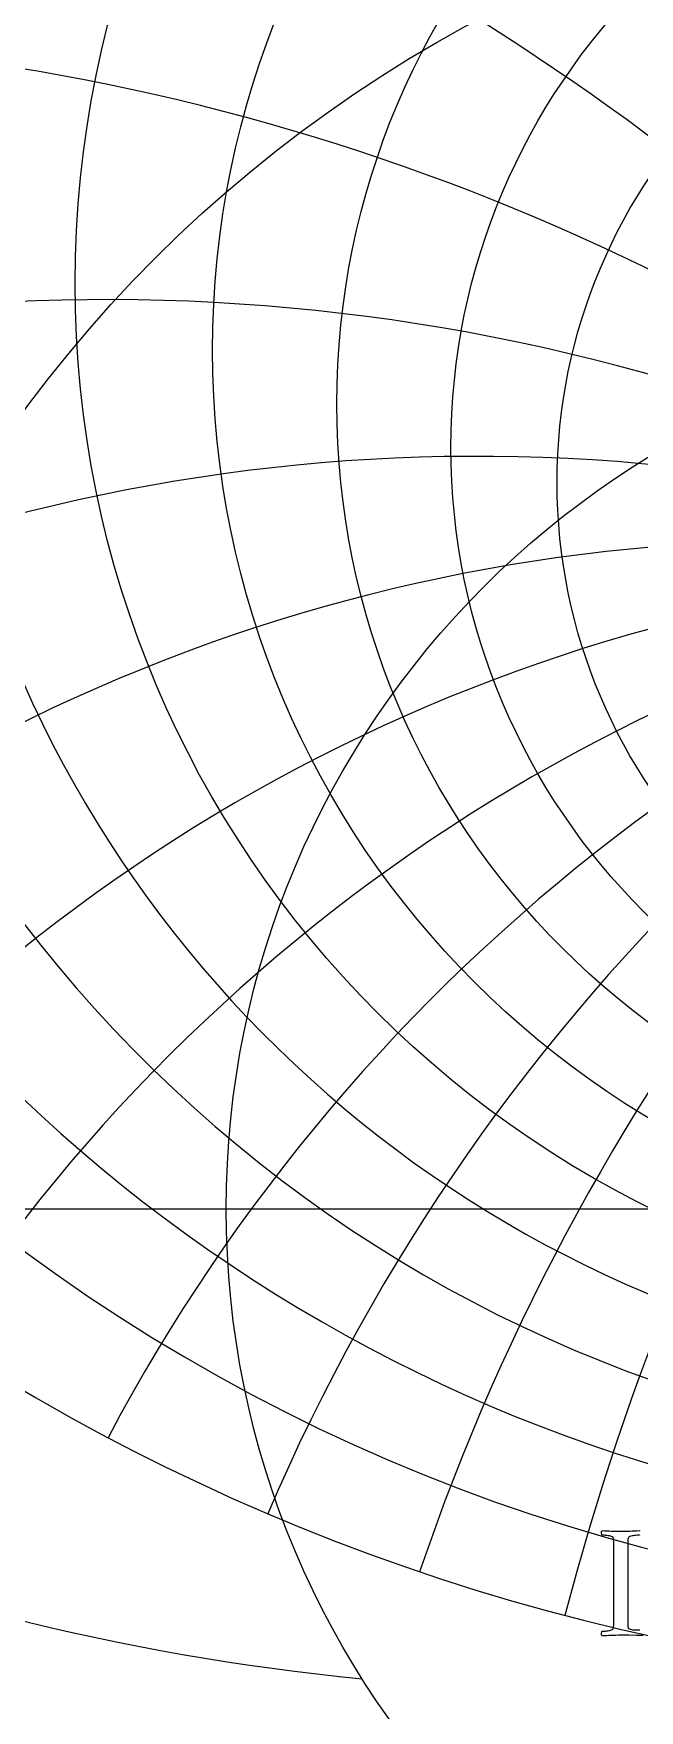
# Model space of a CAD drawing. Header units: millimetres. Extents: x -71 to 71, y -71 to 73.
# Drawn here: x -36.7 to -16, y -17.1 to 40.2 of the extents above; entities that cross this region are included whole.
import ezdxf

# ---------------------------------------------------------------- set-up
doc = ezdxf.new("R2010")
doc.units = ezdxf.units.MM
for name, color, linetype in [('CUT_OUTER', 1, 'Continuous'), ('ENGRAVE', 7, 'Continuous'), ('ENGRAVE_FINE', 8, 'Continuous'), ('TEXT', 5, 'Continuous')]:
    doc.layers.add(name, color=color, linetype=linetype)

msp = doc.modelspace()

# ---------------------------------------------------------------- linework, layer by layer
at = {"layer": 'CUT_OUTER'}
msp.add_arc((-0.0002, -0.0002), 71.2199, 143.788848, 87.803032, dxfattribs=at)
at = {"layer": 'ENGRAVE'}
msp.add_lwpolyline([(-70.2, 0), (70.2, 0)], dxfattribs=at)
for centre, radius in [((0, 0), 70.2), ((0, 31.6222), 35.2387), ((0, 29.3414), 30.5447), ((0, 27.5032), 26.2999), ((0, 26.02), 22.4035), ((0, 0), 45.9522), ((0, 24.8284), 18.7786), ((0, 0), 30.0798)]:
    msp.add_circle(centre, radius, dxfattribs=at)
for centre, radius, start, end in [((0, 34.4687), 40.5184, 131.30785, 48.69215), ((0, 38.0583), 46.5751, 158.30757, 21.69243), ((0, 42.6543), 53.6864, 177.16632, 2.83368), ((0, 48.6634), 62.275, 192.562112, 347.437888), ((0, 56.7462), 73.0187, 205.930897, 334.069103), ((0, -37.2113), 59.1294, 39, 141), ((0, -37.2113), 59.1294, 39, 141), ((-17.5067, 65.3361), 81.7734, 229.930345, 264.433471)]:
    msp.add_arc(centre, radius, start, end, dxfattribs=at)
at = {"layer": 'ENGRAVE_FINE'}
for centre, radius, start, end in [((-162.4567, -37.2113), 172.8828, 7.145895, 36.6736), ((-162.4567, -37.2113), 172.8828, 7.145895, 36.6736), ((-102.4151, -37.2113), 118.2588, 10.840654, 55.662821), ((-102.4151, -37.2113), 118.2588, 10.840654, 55.662821), ((-70.4677, -37.2113), 91.989, 14.688568, 75.445741), ((-70.4677, -37.2113), 91.989, 14.688568, 75.445741), ((70.4677, -37.2113), 91.989, 104.554259, 165.311432), ((70.4677, -37.2113), 91.989, 104.554259, 165.311432), ((-49.6155, -37.2113), 77.188, 18.753071, 96.251491), ((-49.6155, -37.2113), 77.188, 18.753071, 96.251491), ((49.6155, -37.2113), 77.188, 83.748509, 161.246929), ((49.6155, -37.2113), 77.188, 83.748509, 161.246929), ((-34.1384, -37.2113), 68.2768, 23.109812, 116.954145), ((-34.1384, -37.2113), 68.2768, 23.109812, 116.954145), ((34.1384, -37.2113), 68.2768, 63.045855, 156.890188), ((34.1384, -37.2113), 68.2768, 63.045855, 156.890188), ((-21.5213, -37.2113), 62.9242, 27.851987, 126.345474), ((-21.5213, -37.2113), 62.9242, 27.851987, 126.345474), ((21.5213, -37.2113), 62.9242, 53.654526, 152.148013), ((21.5213, -37.2113), 62.9242, 53.654526, 152.148013), ((-10.4261, -37.2113), 60.0416, 33.097661, 134.238363), ((-10.4261, -37.2113), 60.0416, 33.097661, 134.238363), ((10.4261, -37.2113), 60.0416, 45.761637, 146.902339), ((10.4261, -37.2113), 60.0416, 45.761637, 146.902339), ((0, 111.4929), 136.4429, 239.147014, 300.852986)]:
    msp.add_arc(centre, radius, start, end, dxfattribs=at)
at = {"layer": 'TEXT'}
for points in [[(-15.8439, -14.5717), (-16.0806, -14.5683), (-16.3311, -14.5662), (-16.5954, -14.5655), (-16.6871, -14.566), (-16.7739, -14.5676), (-16.8559, -14.5702), (-16.933, -14.5738), (-17.0085, -14.5774), (-17.0853, -14.58), (-17.1635, -14.5816), (-17.243, -14.5821), (-17.2525, -14.569), (-17.2589, -14.5517), (-17.2622, -14.5302), (-17.2624, -14.5046), (-17.2602, -14.479), (-17.2562, -14.4576), (-17.2505, -14.4403), (-17.243, -14.4271), (-17.223, -14.4266), (-17.196, -14.4251), (-17.1621, -14.4225), (-17.1213, -14.4188), (-17.0775, -14.4138), (-17.0348, -14.4071), (-16.9931, -14.3986), (-16.9524, -14.3884), (-16.917, -14.377), (-16.8908, -14.3649), (-16.8741, -14.3521), (-16.8666, -14.3386), (-16.8568, -14.3029), (-16.8493, -14.2624), (-16.8443, -14.2171), (-16.8417, -14.167), (-16.8405, -14.1133), (-16.8396, -14.0576), (-16.8391, -13.9999), (-16.8389, -13.94), (-16.8389, -11.6317), (-16.8391, -11.5717), (-16.8396, -11.5134), (-16.8405, -11.4568), (-16.8417, -11.402), (-16.8443, -11.3506), (-16.8493, -11.3044), (-16.8568, -11.2634), (-16.8666, -11.2276), (-16.8741, -11.212), (-16.8908, -11.1986), (-16.917, -11.1871), (-16.9524, -11.1778), (-16.9931, -11.17), (-17.0348, -11.1633), (-17.0775, -11.1576), (-17.1213, -11.1529), (-17.1621, -11.1493), (-17.196, -11.1467), (-17.223, -11.1451), (-17.243, -11.1446), (-17.2505, -11.1314), (-17.2562, -11.1141), (-17.2602, -11.0927), (-17.2624, -11.0671), (-17.2622, -11.0415), (-17.2589, -11.02), (-17.2525, -11.0027), (-17.243, -10.9896), (-17.1603, -10.9925), (-17.0784, -10.9958), (-16.997, -10.9995), (-16.9164, -11.0034), (-16.8365, -11.0071), (-16.7573, -11.0097), (-16.6788, -11.0112), (-16.6009, -11.0117), (-16.5212, -11.0112), (-16.4425, -11.0097), (-16.3648, -11.0071), (-16.2882, -11.0034), (-16.2112, -10.9995), (-16.1325, -10.9958), (-16.052, -10.9925), (-15.9699, -10.9896), (-15.9604, -11.0027)], [(-15.9624, -11.1314), (-15.9699, -11.1446), (-15.9899, -11.1451), (-16.0169, -11.1467), (-16.0508, -11.1493), (-16.0917, -11.1529), (-16.1352, -11.1576), (-16.1775, -11.1633), (-16.2183, -11.17), (-16.2577, -11.1778), (-16.2923, -11.1871), (-16.3186, -11.1986), (-16.3366, -11.212), (-16.3463, -11.2276), (-16.3537, -11.2574), (-16.3594, -11.2913), (-16.3634, -11.3293), (-16.3657, -11.3715), (-16.3669, -11.4169), (-16.3677, -11.4643), (-16.3683, -11.5137), (-16.3684, -11.5653), (-16.3684, -11.5736), (-16.3684, -11.5819), (-16.3684, -11.5902), (-16.3684, -11.5985), (-16.3684, -11.6068), (-16.3684, -11.6151), (-16.3684, -11.6234), (-16.3684, -11.6317), (-16.3684, -13.94), (-16.3684, -13.9462), (-16.3684, -13.9538), (-16.3684, -13.9628), (-16.3684, -13.9732), (-16.3684, -14), (-16.3684, -14.0306), (-16.3684, -14.0651), (-16.3684, -14.1033), (-16.3681, -14.1426), (-16.367, -14.1801), (-16.3653, -14.2159), (-16.3629, -14.25), (-16.3594, -14.2797), (-16.3546, -14.3026), (-16.3484, -14.3185), (-16.3407, -14.3275), (-16.3115, -14.345), (-16.2792, -14.3586), (-16.2437, -14.3685), (-16.2051, -14.3745), (-16.1593, -14.3782), (-16.102, -14.3808), (-16.0334, -14.3823), (-15.9533, -14.3828)]]:
    msp.add_lwpolyline(points, dxfattribs=at)

doc.saveas('drawing.dxf')
